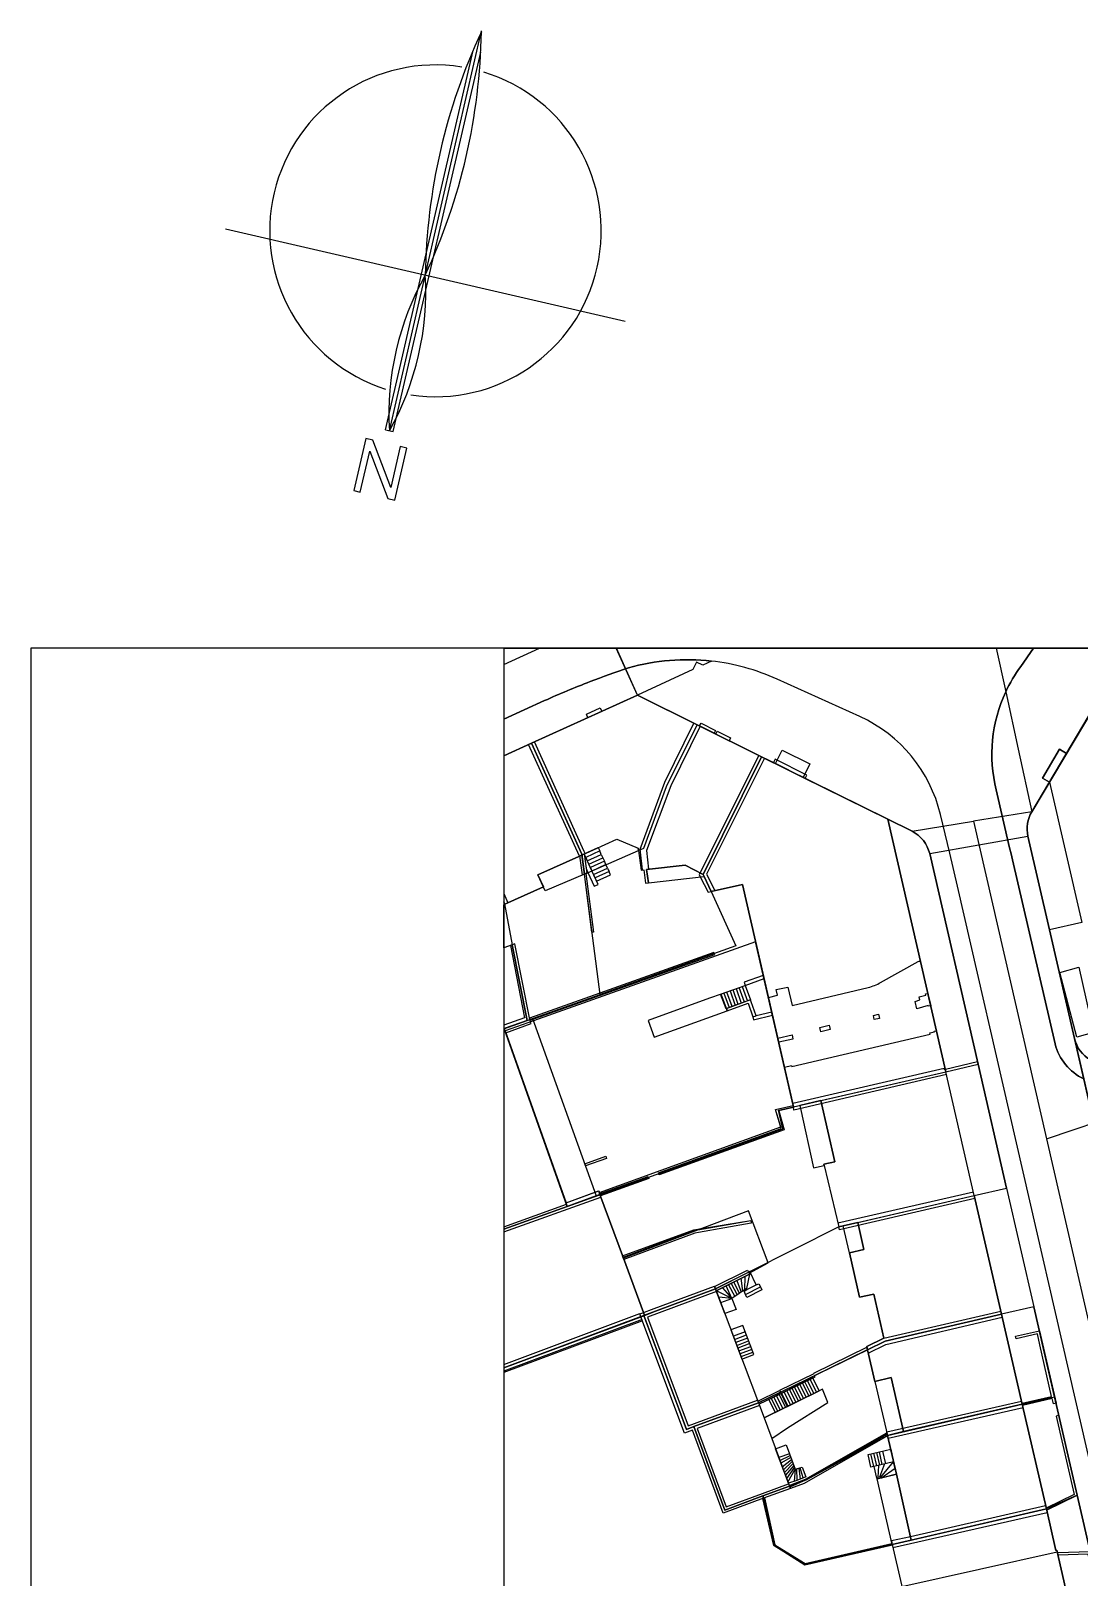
# Model space of a CAD drawing. Header units: millimetres. Extents: x -15114 to 47886, y -45189 to 14211.
# Drawn here: x 28186 to 33085, y -23487 to -16264 of the extents above; entities that cross this region are included whole.
import ezdxf

# ---------------------------------------------------------------- set-up
doc = ezdxf.new("R2010")
doc.units = ezdxf.units.MM
doc.header["$LTSCALE"] = 1000
doc.header["$MEASUREMENT"] = 0
doc.layers.add('V_PLANLAYOUT', color=252, linetype='Continuous')

msp = doc.modelspace()

# ---------------------------------------------------------------- linework, layer by layer
at = {"layer": 'V_PLANLAYOUT'}
for p, q in [((29861.341, -18131.947), (30292.487, -16264.233)), ((29843.505, -18127.83), (30252.742, -16355.024)), ((29879.177, -18136.065), (30288.414, -16363.258)), ((29095.349, -17189.186), (30963.064, -17620.332)), ((29843.505, -18127.83), (29879.177, -18136.065))]:
    msp.add_line(p, q, dxfattribs=at)
for points in [[(29942.742, -18212.664), (29911.852, -18205.516), (29867.672, -18396.89), (29784.019, -18175.907), (29750.992, -18168.251), (29694.753, -18411.773), (29725.642, -18418.921), (29769.796, -18227.735), (29853.475, -18448.529), (29886.529, -18456.177)], [(46586.028, -27148.237), (46586.028, -19148.237), (28186.028, -19148.237), (28186.028, -27148.237)], [(30586.563, -19392.696), (30395.921, -19479.041)], [(30782.379, -19456.64), (30847.41, -19426.323), (30854.963, -19442.723), (30789.156, -19472.574)], [(31311.108, -19511.116), (31317.988, -19498.286), (31386.02, -19531.707), (31379.449, -19545.003)], [(31393.211, -19535.328), (31456.172, -19567.042), (31449.964, -19579.924), (31386.744, -19548.624)], [(30395.921, -19650.593), (30526.137, -19591.616)], [(31805.433, -19756.028), (31813.245, -19740.249), (31664.404, -19666.527), (31656.592, -19682.306)], [(30761.323, -20113.877), (30555.885, -20206.948)], [(33063.207, -20970.5), (32946.545, -20463.604), (33063.207, -20970.5)], [(30840.012, -21682.37), (30842.754, -21689.768), (31690.323, -21383.24), (31666.629, -21302.741), (31749.352, -21284.478), (31572.885, -20519.115), (30534.466, -20888.087), (30402.077, -20935.166), (30687.084, -21738.45)], [(30505.34, -20886.483), (30435.808, -20533.963)], [(33074.64, -20964.292), (32995.589, -20662.058), (33084.521, -20637.846), (33153.122, -20943.029)], [(31409.559, -20764.338), (31524.565, -20722.639), (31612.566, -20691.185), (31609.1, -20676.078), (31519.34, -20708.05), (31524.565, -20722.639), (31549.294, -20790.826), (31435.168, -20832.007)], [(31411.783, -20763.562), (31358.031, -20783.014), (31070.541, -20887.208), (31099.771, -20965.223), (31440.755, -20841.008), (31437.133, -20831.282)], [(31549.243, -20790.826), (31437.133, -20831.282), (31440.755, -20841.008), (31538.844, -20805.26), (31538.896, -20805.363), (31560.262, -20869.204), (31575.006, -20865.582), (31552.76, -20800.19)], [(32379.481, -20817.159), (32326.918, -20832.576), (32318.537, -20797.396), (32340.628, -20790.878), (32337.317, -20775.616), (32367.996, -20768.063), (32366.961, -20762.734), (32378.084, -20760.354), (32391.328, -20817.728), (32380.153, -20820.573)], [(32147.347, -20856.943), (32151.9, -20876.861), (32127.636, -20882.603), (32123.394, -20862.84)], [(31916.714, -20909.35), (31921.112, -20928.75), (31878.689, -20939.718), (31873.981, -20919.593)], [(31676.562, -20968.741), (31743.403, -20953.48), (31747.852, -20973.708), (31681.063, -20988.194)], [(30873.536, -21521.371), (30877.002, -21531.098), (30777.982, -21566.225), (30774.464, -21556.499)], [(30844.202, -21696.597), (31071.317, -21615.218), (31072.611, -21618.477), (31074.628, -21624.686), (30847.824, -21706.323)], [(32011.285, -21971.774), (32079.42, -21956.512), (32051.276, -21830.176), (31982.314, -21846.058), (32051.276, -21830.176), (32079.42, -21956.512), (32011.285, -21971.774), (32059.191, -22179.799)], [(30955.276, -21997.02), (31049.123, -22250.986)], [(32126.188, -22165.261), (32059.191, -22179.799)], [(32126.188, -22165.261), (32172.49, -22371.321)], [(31513.183, -22310.895), (31457.776, -22331.485), (31509.459, -22468.737), (31564.763, -22447.578)], [(32790.565, -22374.114), (32787.668, -22361.543), (32899.622, -22335.779), (32977.741, -22675.159), (32964.911, -22678.004), (32959.323, -22653.275), (32820.674, -22684.833), (32818.295, -22674.641), (32956.84, -22643.652), (32901.846, -22401.534), (32890.413, -22351.144)], [(31716.242, -22869.629), (31758.095, -22982.721), (31790.895, -22973.875), (31807.813, -23018.211), (31766.063, -23035.077), (31726.693, -23048.735), (31666.525, -22887.581)], [(32111.754, -22973.564), (32098.562, -22914.38), (32204.462, -22889.34), (32217.862, -22948.473)], [(31663.473, -23335.707), (31804.398, -23424.018), (32210.515, -23330.275), (32212.223, -23337.57), (31803.001, -23431.416), (31658.868, -23339.742), (31607.496, -23119.146), (31614.532, -23116.611)], [(33181.317, -23618.955), (33127.772, -23380.147), (32986.484, -23383.717), (32983.949, -23372.697), (33137.187, -23367.679), (33194.354, -23616.057)]]:
    msp.add_lwpolyline(points, close=True, dxfattribs=at)
for points in [[(30395.921, -19148.237), (30395.921, -20346.218), (30400.525, -20344.148)], [(30395.921, -19148.237), (30395.921, -27148.237)], [(30395.921, -19224.144), (30563.569, -19148.237)], [(30395.921, -19148.237), (44376.136, -19148.237)], [(30772.912, -20202.654), (30761.323, -20113.877), (30924.443, -20039.276), (31024.549, -20081.75), (31026.05, -20093.08), (31038.104, -20184.185), (31050.003, -20182.633), (31058.125, -20246.059), (31072.404, -20244.352), (31063.557, -20181.288), (31243.956, -20161.421), (31328.749, -20204.31), (31364.653, -20283.619), (31511.269, -20251.75), (31364.653, -20283.619), (31480.021, -20538.36), (30846.323, -20764.648), (30772.912, -20202.654), (30780.155, -20199.55), (30815.438, -20474.106), (30808.402, -20474.934), (30772.912, -20202.654), (30589.978, -20281.549), (30555.885, -20206.948), (30761.323, -20113.877), (30760.806, -20109.945), (30772.912, -20202.654), (31026.05, -20093.08), (31038.104, -20184.185), (31050.003, -20182.633), (31058.125, -20246.059), (31072.404, -20244.352), (31063.557, -20181.288), (31243.956, -20161.421), (31063.557, -20181.288), (31072.404, -20244.352), (31332.94, -20213.57), (31328.749, -20204.31), (31600.977, -19654.732), (31299.312, -19505.322), (31021.083, -19367.501), (30922.812, -19148.237)], [(31026.05, -20093.08), (31024.549, -20081.75), (31026.05, -20093.08), (31051.296, -20082.164), (31157.197, -19793.174), (31299.312, -19505.322), (31021.083, -19367.501), (30921.868, -19148.237)], [(33319.123, -19148.237), (33157.829, -19418.77), (32863.925, -19911.543), (32590.817, -19956.19), (32932.37, -21440.148), (33791.372, -25172.289), (34169.346, -26813.986), (33818.223, -27016.631), (33591.696, -27148.237)], [(32932.37, -21440.148), (33301.6, -21315.726), (39732.581, -19148.237)], [(31044.053, -20183.357), (31033.448, -20087.234), (31148.35, -19773.67), (31284.464, -19497.924)], [(31314.108, -19512.617), (31177.218, -19791.053), (31063.402, -20092.511), (31071.886, -20180.408)], [(31299.312, -19505.322), (31600.977, -19654.732), (31328.749, -20204.31)], [(30749.993, -20118.947), (30512.117, -19597.979)], [(30776.585, -20106.893), (30772.136, -20097.167), (30539.64, -19585.511)], [(31588.561, -19648.575), (31308.78, -20204.775), (31314.367, -20215.743), (31351.15, -20287.085), (31364.653, -20283.619), (31332.94, -20213.57), (31328.749, -20204.31), (31243.956, -20161.421), (31328.749, -20204.31), (31332.94, -20213.57), (31364.653, -20283.619)], [(31614.325, -19661.406), (31343.752, -20203.378), (31381.984, -20279.842)], [(32946.441, -19773.204), (32863.925, -19911.543)], [(32845.921, -20026.497), (32946.545, -20463.604)], [(30779.43, -20124.845), (30772.239, -20108.911), (30781.603, -20177.511), (30789.622, -20195.359), (30818.852, -20260.08), (30836.752, -20251.957), (30807.729, -20187.548), (30772.239, -20108.911), (30784.19, -20197.688), (30763.496, -20206.638), (30752.114, -20118.016), (30772.239, -20108.911), (30837.477, -20079.008), (30844.668, -20094.942), (30779.43, -20124.845), (30786.57, -20140.779), (30851.859, -20110.928), (30859.05, -20126.914), (30866.293, -20142.9), (30801.004, -20172.648), (30793.761, -20156.714), (30859.05, -20126.914)], [(30786.57, -20140.779), (30793.761, -20156.714)], [(30851.859, -20110.928), (30844.668, -20094.942)], [(30873.484, -20158.835), (30866.293, -20142.9)], [(30395.921, -20939.097), (30402.595, -20936.718), (30405.285, -20944.064), (30524.637, -20901.642), (30521.688, -20894.295), (30518.687, -20881.672), (30519.67, -20885.966), (31382.553, -20579.334), (31380.122, -20574.006), (31380.018, -20574.057), (31378.57, -20569.66), (30845.547, -20759.319), (30516.98, -20876.447), (30518.118, -20881.879), (30448.173, -20528.79), (30435.808, -20533.963), (30395.921, -20548.087), (30395.921, -20346.218), (30400.525, -20344.148), (30581.752, -20263.028), (30555.885, -20206.948), (30581.752, -20263.028), (30400.525, -20344.148), (30400.008, -20341.458), (30395.921, -20332.456), (30400.008, -20341.458), (30435.808, -20533.963), (30505.34, -20886.483), (30518.687, -20881.672), (30846.323, -20764.648)], [(30801.004, -20172.648), (30808.143, -20188.582)], [(30880.727, -20174.769), (30879.175, -20171.303), (30873.794, -20159.507), (30873.484, -20158.835), (30808.143, -20188.582), (30829.716, -20236.385), (30895.213, -20206.689), (30889.884, -20194.894), (30887.97, -20190.703)], [(30815.334, -20204.516), (30880.727, -20174.769), (30884.503, -20183.098), (30887.97, -20190.703), (30822.525, -20220.451)], [(30395.921, -20293.811), (30415.735, -20337.319)], [(31750.542, -21289.962), (31511.269, -20251.75), (31750.542, -21289.962), (31751.008, -21293.739), (31681.683, -21309.518), (31707.189, -21397.001), (31122.38, -21607.717), (31120.362, -21601.353), (31118.913, -21597.835), (31692.755, -21391.673), (31666.629, -21302.741), (31749.301, -21284.478), (31750.542, -21289.962), (31877.861, -21260.68), (31779.876, -21283.237), (31783.135, -21297.878), (31844.337, -21574.865), (31893.796, -21563.639), (31892.502, -21558.207), (31943.668, -21546.773), (31892.502, -21558.207), (31893.796, -21563.639), (31961.723, -21850.818), (31982.314, -21846.058), (32051.276, -21830.176), (32079.42, -21956.512), (32011.285, -21971.774), (31982.314, -21846.058), (31961.723, -21850.818), (32595.111, -21704.978), (32462.412, -21126.17), (32613.167, -21091.508), (32610.683, -21080.644), (32459.928, -21115.306)], [(30435.808, -20533.963), (30395.921, -20548.087), (30395.921, -22509.452)], [(30427.738, -20536.808), (30493.596, -20874.429), (30395.921, -20908.988)], [(31510.235, -20727.865), (31534.912, -20795.999)], [(31424.51, -20758.905), (31449.291, -20826.885)], [(31462.949, -20821.97), (31438.427, -20753.887)], [(31454.051, -20748.248), (31477.797, -20816.59)], [(31491.972, -20811.52), (31468.174, -20743.126)], [(31481.78, -20738.16), (31505.63, -20806.553)], [(31520.53, -20801.173), (31495.904, -20733.038)], [(31560.262, -20869.204), (31563.987, -20884.259), (31652.091, -20862.582), (31648.625, -20847.475), (31575.006, -20865.582)], [(30692.982, -21755.161), (30398.352, -20924.663), (30531, -20877.326), (30828.32, -21706.478), (30692.982, -21755.161), (30845.547, -21700.27), (30955.276, -21997.02), (30845.547, -21700.27)], [(30398.352, -20924.663), (30505.34, -20886.483)], [(30518.687, -20881.672), (30518.118, -20881.879)], [(31707.861, -21104.442), (31740.661, -21096.371), (31741.696, -21101.648), (32388.638, -20950.169), (32387.396, -20944.943), (32409.073, -20940.443), (32408.09, -20937.08), (32418.282, -20934.7)], [(32051.276, -21830.176), (32595.111, -21704.978), (32462.412, -21126.17)], [(32746.383, -21670.16), (32613.167, -21091.508)], [(31877.861, -21260.68), (31943.668, -21546.773), (31892.502, -21558.207), (31893.796, -21563.639), (31961.723, -21850.818)], [(30395.921, -21874.306), (30849.738, -21711.496)], [(32598.112, -21718.377), (31985.573, -21860.285), (31964.879, -21865.045), (31961.723, -21850.818), (31541.172, -22062.361), (31385.813, -22140.532), (31586.285, -22672.831), (31285.189, -22783.957), (31586.285, -22672.831), (32095.664, -22424.97), (32130.534, -22572.827), (32206.635, -22555.289), (32130.534, -22572.827), (32189.822, -22824.724), (32819.484, -22679.763), (32264.889, -22807.444), (32189.822, -22824.724), (32264.889, -22807.444), (32206.635, -22555.289), (32130.534, -22572.827), (32095.664, -22424.97), (32093.388, -22409.967), (32172.49, -22371.321), (32719.378, -22244.829)], [(32591.49, -21689.147), (31957.791, -21834.366)], [(32595.111, -21704.978), (32722.741, -22259.367)], [(31576.403, -22121.908), (31587.474, -22116.372), (31595.493, -22131.737), (31602.684, -22145.499), (31532.843, -22180.523), (31526.221, -22166.141), (31519.133, -22150.879), (31532.791, -22143.998), (31576.403, -22121.908), (31546.708, -22059.671), (31540.551, -22062.672), (31542.362, -22066.5), (31631.19, -22019.628), (31539.982, -21775.337), (30955.276, -21997.02), (31049.123, -22250.986), (31053.986, -22264.23), (31050.054, -22265.678), (30395.921, -22509.452), (30395.921, -24127.662)], [(30953.362, -21991.847), (31285.344, -21868.201), (31303.451, -21864.993), (31550.174, -21821.381), (31552.45, -21834.108), (31305.676, -21877.72), (31288.758, -21880.721), (30957.915, -22004.004), (30951.396, -21986.518), (31283.947, -21864.476), (31320.42, -21858.578), (31550.174, -21821.381)], [(30395.921, -22493.673), (31031.844, -22255.642), (31032.465, -22257.66), (31041.26, -22254.762), (31099.668, -22232.62), (31380.639, -22128.168), (31385.813, -22140.532), (31053.986, -22264.23), (31049.123, -22250.986), (31053.986, -22264.23), (31104.583, -22245.347), (31385.813, -22140.532), (31381.363, -22129.927), (31535.119, -22052.842), (31540.551, -22062.672), (31544.69, -22071.415), (31530.928, -22139.342), (31461.966, -22184.972), (31435.581, -22126.719)], [(31053.986, -22264.23), (31104.583, -22245.347), (31385.813, -22140.532), (31540.551, -22062.672), (31544.69, -22071.415), (31389.486, -22150.155), (31544.69, -22071.415)], [(31513.442, -22150.931), (31505.475, -22091.281)], [(31522.134, -22082.848), (31521.513, -22145.602)], [(31410.128, -22204.942), (31461.966, -22184.972), (31482.35, -22237.224), (31429.321, -22256.004), (31389.486, -22150.155), (31385.813, -22140.532), (31050.054, -22265.678), (31249.595, -22797.097), (31285.189, -22783.957), (31428.856, -23173.778), (31607.289, -23107.712), (31731.556, -23061.72), (31809.158, -23033.007), (31731.556, -23061.72), (31735.953, -23073.464), (31733.366, -23066.428), (31730.417, -23058.616), (31806.364, -23028.765), (32186.976, -22812.566), (32188.683, -22819.809), (32190.339, -22826.793), (31800.259, -23050.287), (31735.953, -23073.464), (31609.72, -23118.318), (31660.524, -23339.225), (31607.289, -23107.712), (31609.72, -23118.318), (31421.923, -23188.729), (31278.567, -22800.357), (31240.904, -22814.066), (31037.379, -22270.593)], [(31390.417, -22152.586), (31067.489, -22272.301), (31257.562, -22779.663), (31581.421, -22659.897)], [(31385.813, -22140.532), (31586.285, -22672.831), (31689.237, -22622.751)], [(31461.966, -22184.972), (31389.641, -22150.051)], [(31419.13, -22134.997), (31461.966, -22184.972), (31400.557, -22179.54)], [(31446.808, -22120.977), (31475.262, -22176.229)], [(31458.81, -22114.924), (31486.592, -22168.728)], [(31498.129, -22161.123), (31471.227, -22108.612)], [(31485.764, -22101.266), (31505.889, -22156.001)], [(31526.221, -22166.141), (31595.493, -22131.737)], [(31530.928, -22139.342), (31532.791, -22143.998)], [(33061.81, -23734.478), (33017.266, -23540.111), (33022.129, -23539.18), (32981.259, -23360.85), (32976.448, -23362.04), (32932.111, -23168.604), (32819.484, -22679.763), (32970.757, -22644.946), (32874.013, -22224.549)], [(31612.359, -22742.621), (31721.364, -22689.386), (31720.898, -22688.454), (31692.03, -22628.546), (31689.237, -22622.751), (31586.285, -22672.831), (31612.359, -22742.621), (31731.556, -23061.72), (31607.289, -23107.712), (31428.856, -23173.778), (31285.189, -22783.957), (31249.595, -22797.097), (31213.691, -22701.492), (31050.054, -22265.678), (31045.76, -22267.282), (30395.921, -22509.452), (31045.76, -22267.282), (31050.054, -22265.678), (31213.691, -22701.492), (31249.595, -22797.097), (31285.189, -22783.957), (31428.856, -23173.778), (31607.289, -23107.712), (31660.524, -23339.225), (31803.105, -23428.519), (32211.498, -23334.517), (32140.88, -23028.351), (32231.002, -23006.416), (32189.822, -22824.724), (32186.097, -22808.996), (32816.173, -22665.277)], [(31042.501, -22284.303), (30395.921, -22524.818)], [(31044.674, -22290.149), (30395.921, -22531.44)], [(31037.431, -22270.49), (31032.465, -22257.66)], [(32099.234, -22440.128), (32181.544, -22400.189), (32725.741, -22272.766)], [(32819.484, -22679.763), (32722.741, -22259.367), (32819.484, -22679.763), (32932.111, -23168.604)], [(31524.462, -22340.746), (31469.105, -22361.595)], [(31474.745, -22376.649), (31530.049, -22355.542)], [(31535.533, -22370.131), (31480.28, -22391.239)], [(31485.298, -22404.586), (31540.655, -22383.685)], [(32172.49, -22371.321), (32093.388, -22409.967), (32095.664, -22424.97), (32178.44, -22384.668), (32095.664, -22424.97)], [(31545.414, -22396.257), (31489.955, -22416.899)], [(31494.921, -22430.247), (31550.381, -22409.604)], [(31555.554, -22423.159), (31500.198, -22444.267)], [(31504.958, -22456.89), (31560.314, -22435.782)], [(31588.613, -22679.09), (31692.185, -22628.804), (31851.321, -22550.737), (31848.269, -22544.425), (32095.561, -22424.194), (32093.905, -22413.484), (31843.716, -22535.113), (31844.492, -22536.82), (31685.305, -22614.888), (31692.185, -22628.804)], [(31583.129, -22664.45), (31685.408, -22614.836), (31689.237, -22622.751), (31692.03, -22628.546), (31720.898, -22688.454), (31721.364, -22689.386), (31612.359, -22742.621), (31648.418, -22839.106), (31722.864, -22790.061), (31911.075, -22671.848), (31885.466, -22609.249), (31869.687, -22616.957), (31839.94, -22556.272), (31634.398, -22656.689), (31664.145, -22717.322), (31869.687, -22616.957), (31721.364, -22689.386), (31612.359, -22742.621), (31731.556, -23061.72), (31809.158, -23033.007), (32189.822, -22824.724), (32231.002, -23006.416), (32158.367, -23024.057), (32224.691, -22978.531)], [(31772.943, -22664.191), (31743.196, -22603.506)], [(31785.049, -22658.293), (31755.302, -22597.608)], [(31797.155, -22652.395), (31767.408, -22591.711)], [(31809.209, -22646.498), (31779.462, -22585.813)], [(31821.315, -22640.548), (31791.568, -22579.915)], [(31833.421, -22634.65), (31803.674, -22574.017)], [(32264.889, -22807.444), (32206.635, -22555.289), (32264.889, -22807.444), (32189.822, -22824.724), (31809.158, -23033.007), (32189.822, -22824.724)], [(31845.527, -22628.753), (31815.78, -22568.068)], [(31857.581, -22622.855), (31827.834, -22562.17)], [(31676.251, -22711.425), (31646.504, -22650.792)], [(31688.305, -22705.527), (31658.558, -22644.894)], [(31700.411, -22699.629), (31670.664, -22638.944)], [(31712.517, -22693.731), (31682.77, -22633.047)], [(31724.623, -22687.782), (31694.876, -22627.149)], [(31736.677, -22681.884), (31706.93, -22621.251)], [(31748.783, -22675.986), (31719.036, -22615.353)], [(31760.889, -22670.089), (31731.142, -22609.456)], [(33076.347, -23103.574), (32970.757, -22644.946)], [(31591.096, -22685.764), (31299.933, -22792.441), (31435.944, -23158.464), (31604.806, -23096.279), (31727.624, -23051.218)], [(32823.002, -22695.697), (32193.288, -22839.778)], [(33213.548, -23699.557), (33076.347, -23103.574), (32990.83, -22732.015), (32978.155, -22734.809), (33062.638, -23100.78), (32931.231, -23164.672), (32933.249, -23173.881), (33076.347, -23103.574), (33213.548, -23699.557)], [(32188.683, -22819.809), (31809.158, -23033.007), (31733.366, -23066.428)], [(31731.4, -22910.448), (31681.683, -22928.141)], [(31686.805, -22942.006), (31734.453, -22918.777)], [(31737.712, -22927.52), (31691.72, -22955.095)], [(31697.876, -22971.598), (31741.178, -22936.936)], [(31744.644, -22946.3), (31703.05, -22985.463)], [(31707.861, -22998.293), (31748.111, -22955.716)], [(31751.887, -22965.856), (31712.414, -23010.399)], [(32928.645, -23153.498), (32297.068, -23298.2), (32207.773, -23318.273), (32211.498, -23334.517), (31803.105, -23428.519), (32211.498, -23334.517), (32932.111, -23168.604), (32300.689, -23313.979), (32231.002, -23006.416), (32217.862, -22948.473), (32125.257, -22970.357), (32137.569, -23024.42), (32145.847, -23022.35), (32148.382, -22964.925)], [(32125.205, -22970.357), (32111.443, -22911.379)], [(32138.966, -22967.149), (32125.515, -22908.068)], [(32138.604, -22904.964), (32152.055, -22964.045)], [(32175.491, -22958.51), (32152.624, -23020.643), (32145.847, -23022.35)], [(32165.351, -22960.941), (32151.641, -22901.86)], [(32216.361, -22948.887), (32157.332, -23019.453), (32152.624, -23020.643)], [(32166.851, -22898.29), (32179.992, -22957.475)], [(31754.784, -22973.72), (31718.105, -23025.713)], [(31724.468, -23042.734), (31758.095, -22982.721), (31753.336, -23039.578)], [(31767.459, -23034.508), (31766.218, -22980.445)], [(31774.909, -22978.169), (31781.169, -23028.92)], [(31794.827, -23023.385), (31781.583, -22976.358)], [(32158.367, -23024.057), (32157.332, -23019.453)], [(32300.689, -23313.979), (32211.498, -23334.517), (32300.689, -23313.979), (32231.002, -23006.416), (32300.689, -23313.979), (32211.498, -23334.517), (32299.292, -23711.353)], [(31607.289, -23107.712), (31731.556, -23061.72)], [(33213.548, -23699.557), (33076.347, -23103.574), (32932.111, -23168.604), (32976.448, -23362.04), (32981.259, -23360.85), (33022.129, -23539.18)], [(32214.758, -23348.486), (32935.836, -23185.004)], [(32211.498, -23334.517), (32299.292, -23711.353), (32386.672, -23691.176), (32404.934, -23771.21), (32360.391, -23781.143), (32377.929, -23853.106)], [(32257.335, -23531.264), (32983.121, -23369.024)]]:
    msp.add_lwpolyline(points, dxfattribs=at)
for points in [[(33667.83, -25258.479), (33068.742, -22657.155), (32517.043, -20259.045), (32480.157, -20105.186), (32436.958, -19924.839, 0.231274), (32060.537, -19467.297), (31673.975, -19292.33, 0.078921), (31366.36, -19207.744, 0.09651), (30978.764, -19239.561, 0.011508), (30799.452, -19303.919, 0.013578), (30586.563, -19392.696, -0.013578), (30799.452, -19303.919, -0.011508), (30978.764, -19239.561, -0.09651), (31366.36, -19207.744), (31325.904, -19226.472), (31297.088, -19212.349), (31279.653, -19247.89), (31021.083, -19367.501), (31600.977, -19654.732), (31665.49, -19686.704), (31696.79, -19623.484), (31827.11, -19687.79), (31795.707, -19751.217), (32190.391, -19946.723), (31795.707, -19751.217), (31665.49, -19686.704), (31600.977, -19654.732), (32304.155, -20003.062), (32590.817, -19956.19)], [(32697.512, -19148.237), (32741.986, -19352.187, 0.171573), (32698.011, -19809.315), (32760.455, -20080.095), (32766.87, -20107.876), (32773.389, -20135.865), (32973.033, -20995.902, 0.223284), (33106.612, -21159.384), (33194.458, -21541.393, -0.145294), (33309.981, -21460.79), (37506.389, -20044.294), (33309.981, -21460.79, 0.145294), (33194.458, -21541.393), (33339.573, -21548.532)], [(33319.1, -19148.237), (33157.778, -19418.77), (33026.32, -19639.315), (32992.796, -19619.345), (32914.056, -19754.683), (32946.441, -19773.204), (33097.3, -20428.838), (32946.545, -20463.604), (32845.921, -20026.497, -0.194443), (32863.925, -19911.543), (32946.441, -19773.204), (32914.056, -19754.683), (32992.796, -19619.345), (33026.32, -19639.315)], [(33106.612, -21159.384, -0.223284), (32973.033, -20995.902), (32773.389, -20135.865), (32766.87, -20107.876), (32760.455, -20080.095), (32698.011, -19809.315, -0.171573), (32741.986, -19352.187), (32800.291, -19619.811), (32863.925, -19911.543, 0.194443), (32845.921, -20026.497, -0.194443), (32863.925, -19911.543), (33157.778, -19418.77), (33026.32, -19639.315), (32946.441, -19773.204), (33097.3, -20428.838)], [(32386.672, -20107.462), (32613.167, -21091.508), (32386.672, -20107.462, 0.224469), (32304.155, -20003.062), (31600.977, -19654.732), (31021.083, -19367.501), (30526.137, -19591.616), (30760.806, -20109.945), (30526.137, -19591.616), (31021.083, -19367.501), (30526.137, -19591.616), (30395.921, -19650.593)], [(30395.921, -21851.077), (30689.308, -21744.814), (30687.084, -21738.45), (30839.08, -21682.732), (30844.202, -21696.597), (30845.547, -21700.27), (30692.982, -21755.161), (30398.352, -20924.663), (30395.921, -20925.543), (30505.34, -20886.483), (30398.352, -20924.663), (30692.982, -21755.161), (30395.921, -21862.044), (30839.96, -21702.288), (31700.36, -21392.656), (31680.442, -21306.103), (31750.542, -21289.962), (32462.412, -21126.17), (32613.167, -21091.508), (32746.383, -21670.16), (32874.013, -22224.549), (32970.757, -22644.946), (33076.347, -23103.574), (32970.757, -22644.946), (32874.013, -22224.549), (32722.741, -22259.367), (32178.44, -22384.668), (32722.741, -22259.367), (32595.111, -21704.978), (32746.383, -21670.16), (32613.167, -21091.508), (32386.672, -20107.462, 0.225561), (32304.155, -20003.062), (32190.391, -19946.723), (32462.412, -21126.17), (32459.928, -21115.306), (32455.893, -21116.547), (32454.548, -21110.494), (31747.128, -21274.856)], [(32465.567, -21139.569), (31752.405, -21305.172), (31750.542, -21289.962), (31877.861, -21260.68), (31943.668, -21546.773), (31877.861, -21260.68), (32462.412, -21126.17), (32190.391, -19946.723), (32304.155, -20003.062, -0.224469), (32386.672, -20107.462), (32845.921, -20026.497), (32946.545, -20463.604), (33063.207, -20970.5), (33106.612, -21159.384, 0.195077)], [(31632.846, -20779.03), (31675.165, -20768.683), (31669.836, -20742.816), (31723.433, -20730.969), (31744.541, -20817.107), (32099.803, -20732.417, 0.076332), (32157.487, -20708.878), (32333.178, -20610.996), (32337.524, -20610.427), (32343.163, -20608.927)], [(34404.48, -23569.341), (33849.108, -23697.177), (33840.003, -23699.299), (33706.631, -23119.042), (33840.003, -23699.299), (33849.108, -23697.177), (33698.612, -23731.84), (33431.247, -22570.189), (33302.997, -22013.161), (33237.915, -21730.38), (33063.207, -20970.5, 0.442282), (33263.575, -21082.92), (34023.61, -20826.73)], [(33263.575, -21082.92, -0.442282), (33063.207, -20970.5, 0.442282), (33263.575, -21082.92)]]:
    msp.add_lwpolyline(points, format="xyb", dxfattribs=at)
msp.add_lwpolyline([(32741.986, -19352.187, -0.049806), (32812.345, -19233.611), (32871.871, -19148.237), (32812.345, -19233.611, 0.049806), (32741.986, -19352.187, 0)], format="xyb", close=True, dxfattribs=at)
for centre, radius, start, end in [((27504.856, -16223.495), 2787.064, 334.922865, 359.0800475), ((32815.911, -17449.507), 2787.064, 154.922865, 179.0800475), ((30076.914, -17198.09), 774.809, 80.9074629, 252.5115751), ((30076.914, -17198.09), 774.809, 261.4913374, 73.0954496), ((31180.599, -18053.518), 1321.588, 150.6006891, 183.4022234), ((28709.948, -17483.189), 1321.588, 330.6006891, 3.4022234)]:
    msp.add_arc(centre, radius, start, end, dxfattribs=at)

doc.saveas('drawing.dxf')
